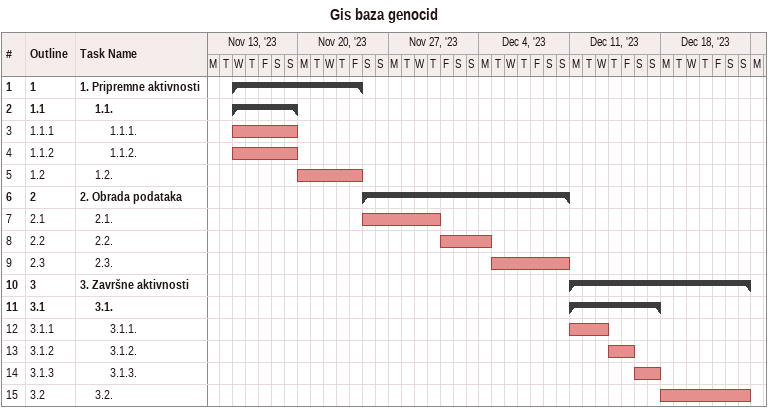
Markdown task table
Gis baza genocid

| ID | WBS | Task | Start | Finish |
|---|---|---|---|---|
| 1 | 1 | **1. Pripremne aktivnosti** | 2023-11-15 | 2023-11-24 |
| 2 | 1.1 | **1.1.** | 2023-11-15 | 2023-11-19 |
| 3 | 1.1.1 | 1.1.1. | 2023-11-15 | 2023-11-19 |
| 4 | 1.1.2 | 1.1.2. | 2023-11-15 | 2023-11-19 |
| 5 | 1.2 | 1.2. | 2023-11-20 | 2023-11-24 |
| 6 | 2 | **2. Obrada podataka** | 2023-11-25 | 2023-12-10 |
| 7 | 2.1 | 2.1. | 2023-11-25 | 2023-11-30 |
| 8 | 2.2 | 2.2. | 2023-12-01 | 2023-12-04 |
| 9 | 2.3 | 2.3. | 2023-12-05 | 2023-12-10 |
| 10 | 3 | **3. Završne aktivnosti** | 2023-12-11 | 2023-12-24 |
| 11 | 3.1 | **3.1.** | 2023-12-11 | 2023-12-17 |
| 12 | 3.1.1 | 3.1.1. | 2023-12-11 | 2023-12-13 |
| 13 | 3.1.2 | 3.1.2. | 2023-12-14 | 2023-12-15 |
| 14 | 3.1.3 | 3.1.3. | 2023-12-16 | 2023-12-17 |
| 15 | 3.2 | 3.2. | 2023-12-18 | 2023-12-24 |
